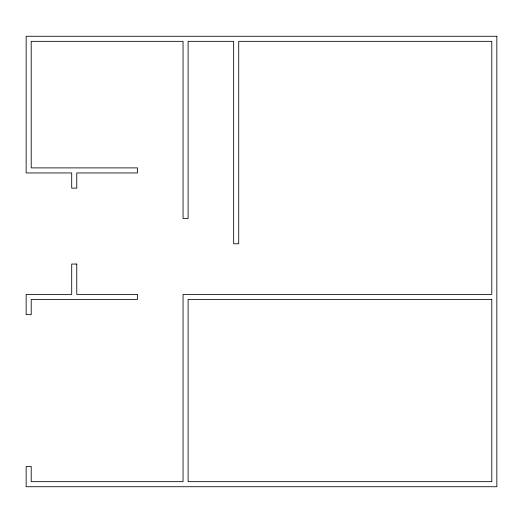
<?xml version="1.0" encoding="UTF-8"?>
<svg xmlns="http://www.w3.org/2000/svg" width="523" height="523" viewBox="0 0 523 523"><rect width="100%" height="100%" fill="white"/><g stroke="black" fill="none" stroke-linecap="round" stroke-linejoin="round"><path stroke-width="0.78" d="M496.85 36.27L26.15 36.27L26.15 172.95L71.703 172.95L71.703 188.13L76.763 188.13L76.763 172.95L137.497 172.95L137.497 167.89L31.21 167.89L31.21 41.337L183.05 41.337L183.05 218.477L188.11 218.477L188.11 41.337L233.663 41.337L233.663 243.783L238.723 243.783L238.723 41.337L491.79 41.337L491.79 294.397L183.05 294.397L183.05 481.663L31.21 481.663L31.21 466.483L26.15 466.483L26.15 486.73L496.85 486.73L496.85 36.27M76.763 264.05L71.703 264.05L71.703 294.397L26.15 294.397L26.15 314.643L31.21 314.643L31.21 299.457L137.497 299.457L137.497 294.397L76.763 294.397L76.763 264.05M491.79 299.457L188.11 299.457L188.11 481.663L491.79 481.663L491.79 299.457"/></g></svg>
